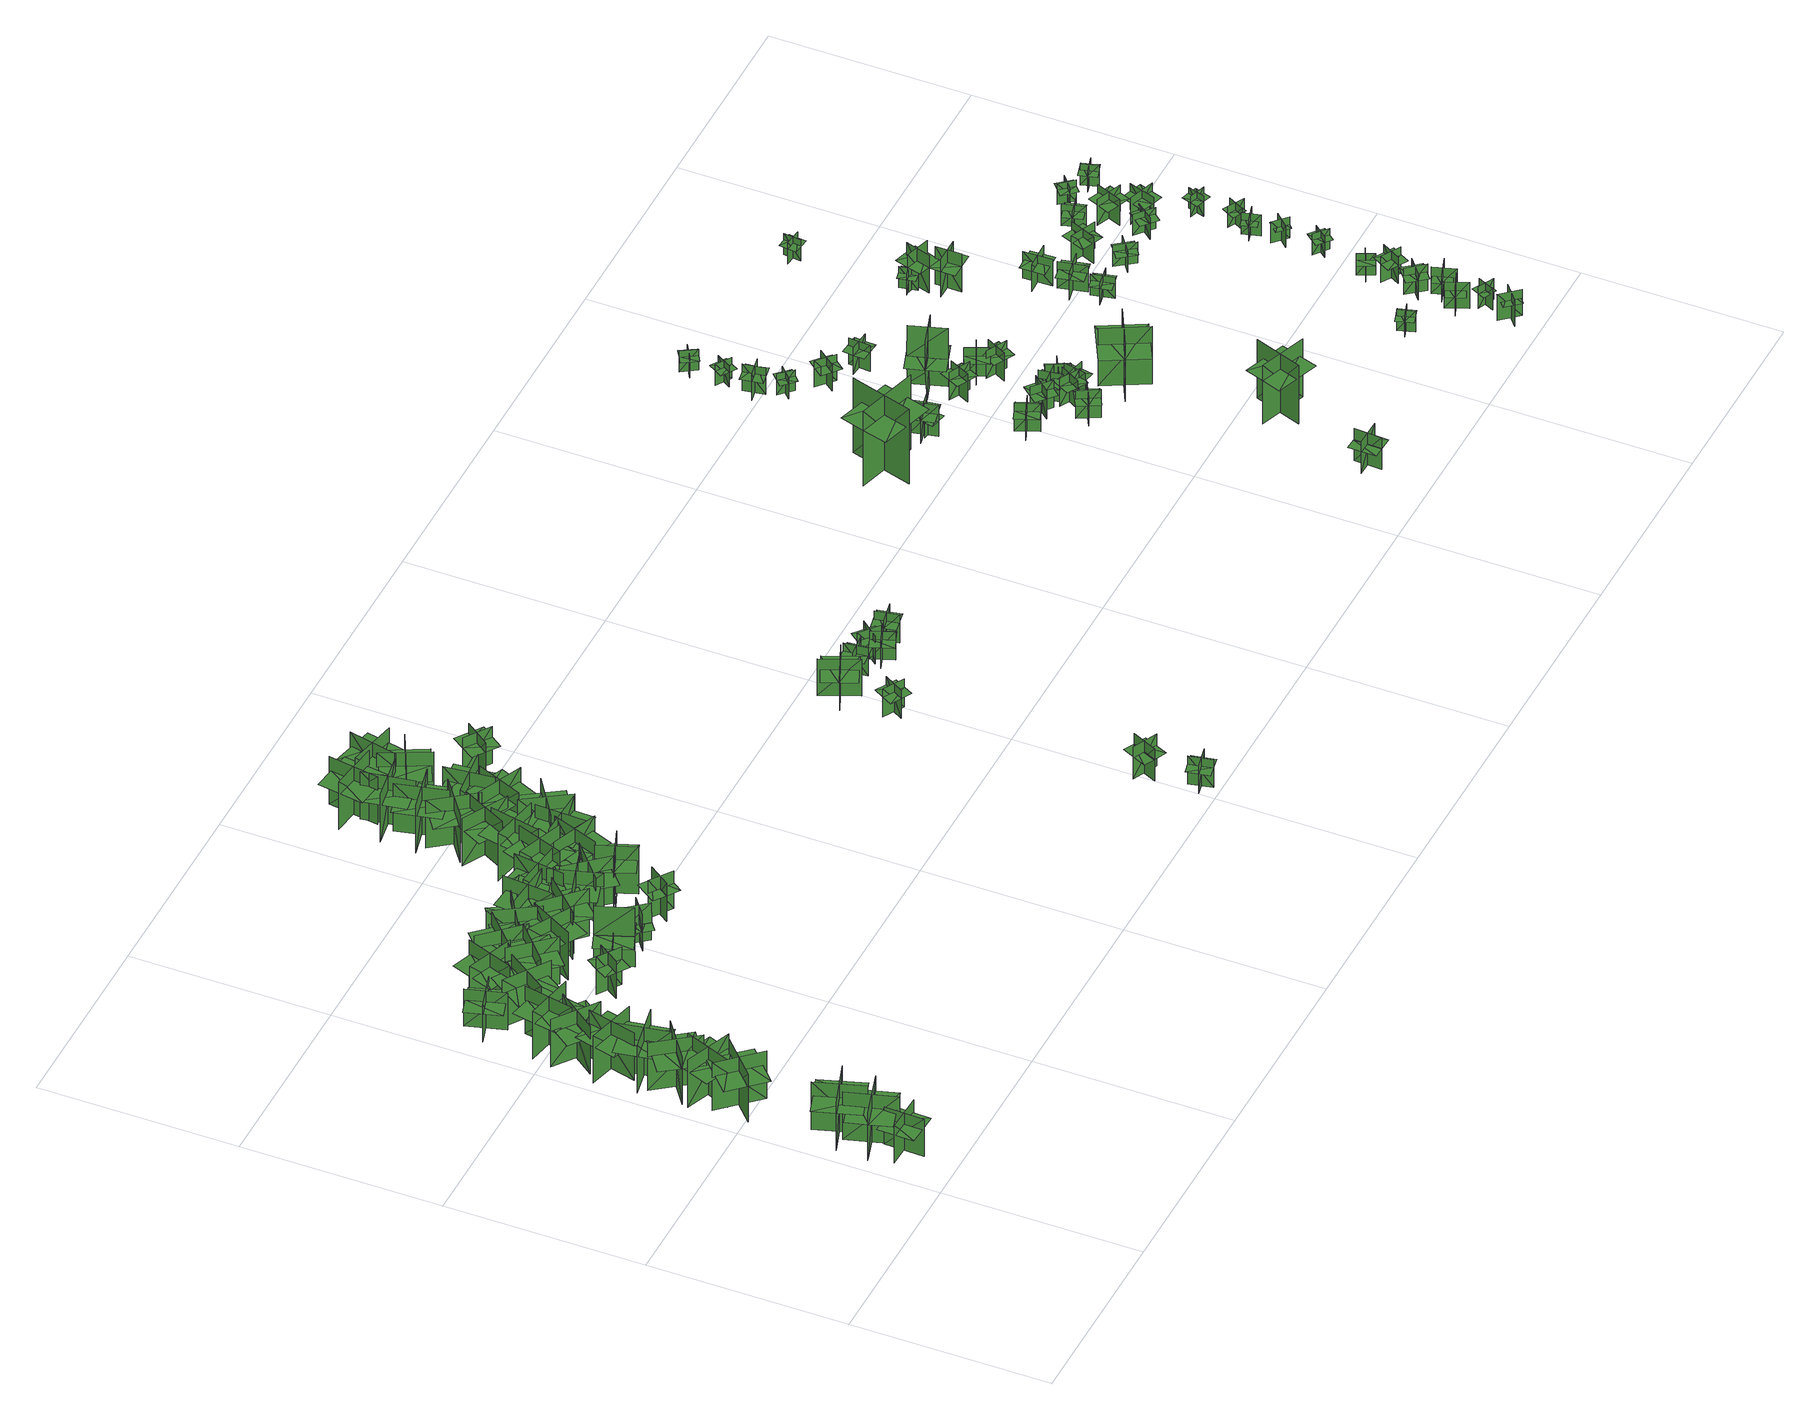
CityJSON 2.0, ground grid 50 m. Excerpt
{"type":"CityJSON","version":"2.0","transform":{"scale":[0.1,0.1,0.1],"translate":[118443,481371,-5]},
"CityObjects":{
"tree1":{"type":"SolitaryVegetationObject","geometry":[{"type":"MultiSurface","lod":"1","boundaries":[[[0,1,2]],[[0,2,3]],[[4,5,6]],[[4,6,7]],[[8,9,10]],[[8,10,11]],[[8,11,12]],[[8,12,13]]]}]},
"tree2":{"type":"SolitaryVegetationObject","geometry":[{"type":"MultiSurface","lod":"1","boundaries":[[[14,15,16]],[[14,16,17]],[[18,19,20]],[[18,20,21]],[[22,23,24]],[[22,24,25]],[[22,25,26]],[[22,26,27]]]}]},
"tree3":{"type":"SolitaryVegetationObject","geometry":[{"type":"MultiSurface","lod":"1","boundaries":[[[28,29,30]],[[28,30,31]],[[32,33,34]],[[32,34,35]],[[36,37,38]],[[36,38,39]],[[36,39,40]],[[36,40,41]]]}]},
"tree4":{"type":"SolitaryVegetationObject","geometry":[{"type":"MultiSurface","lod":"1","boundaries":[[[42,43,44]],[[42,44,45]],[[46,47,48]],[[46,48,49]],[[50,51,52]],[[50,52,53]],[[50,53,54]],[[50,54,55]]]}]},
"tree5":{"type":"SolitaryVegetationObject","geometry":[{"type":"MultiSurface","lod":"1","boundaries":[[[56,57,58]],[[56,58,59]],[[60,61,62]],[[60,62,63]],[[64,65,66]],[[64,66,67]],[[64,67,68]],[[64,68,69]]]}]},
"tree6":{"type":"SolitaryVegetationObject","geometry":[{"type":"MultiSurface","lod":"1","boundaries":[[[70,71,72]],[[70,72,73]],[[74,75,76]],[[74,76,77]],[[78,79,80]],[[78,80,81]],[[78,81,82]],[[78,82,83]]]}]},
"tree7":{"type":"SolitaryVegetationObject","geometry":[{"type":"MultiSurface","lod":"1","boundaries":[[[84,85,86]],[[84,86,87]],[[88,89,90]],[[88,90,91]],[[92,93,94]],[[92,94,95]],[[92,95,96]],[[92,96,97]]]}]},
"tree8":{"type":"SolitaryVegetationObject","geometry":[{"type":"MultiSurface","lod":"1","boundaries":[[[98,99,100]],[[98,100,101]],[[102,103,104]],[[102,104,105]],[[106,107,108]],[[106,108,109]],[[106,109,110]],[[106,110,111]]]}]},
"tree9":{"type":"SolitaryVegetationObject","geometry":[{"type":"MultiSurface","lod":"1","boundaries":[[[112,113,114]],[[112,114,115]],[[116,117,118]],[[116,118,119]],[[120,121,122]],[[120,122,123]],[[120,123,124]],[[120,124,125]]]}]},
"tree10":{"type":"SolitaryVegetationObject","geometry":[{"type":"MultiSurface","lod":"1","boundaries":[[[126,127,128]],[[126,128,129]],[[130,131,132]],[[130,132,133]],[[134,135,136]],[[134,136,137]],[[134,137,138]],[[134,138,139]]]}]},
"tree11":{"type":"SolitaryVegetationObject","geometry":[{"type":"MultiSurface","lod":"1","boundaries":[[[140,141,142]],[[140,142,143]],[[144,145,146]],[[144,146,147]],[[148,149,150]],[[148,150,151]],[[148,151,152]],[[148,152,153]]]}]},
"tree12":{"type":"SolitaryVegetationObject","geometry":[{"type":"MultiSurface","lod":"1","boundaries":[[[154,155,156]],[[154,156,157]],[[158,159,160]],[[158,160,161]],[[162,163,164]],[[162,164,165]],[[162,165,166]],[[162,166,167]]]}]},
"tree13":{"type":"SolitaryVegetationObject","geometry":[{"type":"MultiSurface","lod":"1","boundaries":[[[168,169,170]],[[168,170,171]],[[172,173,174]],[[172,174,175]],[[176,177,178]],[[176,178,179]],[[176,179,180]],[[176,180,181]]]}]},
"tree14":{"type":"SolitaryVegetationObject","geometry":[{"type":"MultiSurface","lod":"1","boundaries":[[[182,183,184]],[[182,184,185]],[[186,187,188]],[[186,188,189]],[[190,191,192]],[[190,192,193]],[[190,193,194]],[[190,194,195]]]}]},
"tree15":{"type":"SolitaryVegetationObject","geometry":[{"type":"MultiSurface","lod":"1","boundaries":[[[196,197,198]],[[196,198,199]],[[200,201,202]],[[200,202,203]],[[204,205,206]],[[204,206,207]],[[204,208,209]],[[204,209,205]]]}]},
"tree16":{"type":"SolitaryVegetationObject","geometry":[{"type":"MultiSurface","lod":"1","boundaries":[[[210,211,212]],[[210,212,213]],[[214,215,216]],[[214,216,217]],[[218,219,220]],[[218,220,221]],[[218,221,222]],[[218,222,223]]]}]},
"tree17":{"type":"SolitaryVegetationObject","geometry":[{"type":"MultiSurface","lod":"1","boundaries":[[[224,225,226]],[[224,226,227]],[[228,229,230]],[[228,230,231]],[[232,233,234]],[[232,234,235]],[[232,235,236]],[[232,236,237]]]}]},
"tree18":{"type":"SolitaryVegetationObject","geometry":[{"type":"MultiSurface","lod":"1","boundaries":[[[238,239,240]],[[238,240,241]],[[242,243,244]],[[242,244,245]],[[246,247,243]],[[246,243,242]],[[248,249,239]],[[248,239,238]],[[238,239,250]],[[238,250,251]],[[238,252,253]],[[238,253,239]]]}]},
"tree19":{"type":"SolitaryVegetationObject","geometry":[{"type":"MultiSurface","lod":"1","boundaries":[[[254,255,256]],[[254,256,257]],[[258,259,260]],[[258,260,261]],[[262,263,264]],[[262,264,265]],[[262,265,266]],[[262,266,267]]]}]},
"tree20":{"type":"SolitaryVegetationObject","geometry":[{"type":"MultiSurface","lod":"1","boundaries":[[[268,269,270]],[[268,270,271]],[[272,273,274]],[[272,274,275]],[[276,277,278]],[[276,278,279]],[[276,279,280]],[[276,280,281]]]}]},
"tree21":{"type":"SolitaryVegetationObject","geometry":[{"type":"MultiSurface","lod":"1","boundaries":[[[282,283,284]],[[282,284,285]],[[286,287,288]],[[286,288,289]],[[290,291,287]],[[290,287,286]],[[292,293,283]],[[292,283,282]],[[282,283,294]],[[282,294,295]],[[282,296,297]],[[282,297,283]]]}]},
"tree22":{"type":"SolitaryVegetationObject","geometry":[{"type":"MultiSurface","lod":"1","boundaries":[[[298,299,300]],[[298,300,301]],[[302,303,304]],[[302,304,305]],[[306,307,308]],[[306,308,309]],[[306,309,310]],[[306,310,311]]]}]},
"tree23":{"type":"SolitaryVegetationObject","geometry":[{"type":"MultiSurface","lod":"1","boundaries":[[[312,313,314]],[[312,314,315]],[[316,317,318]],[[316,318,319]],[[320,321,322]],[[320,322,323]],[[320,323,324]],[[320,324,325]]]}]},
"tree24":{"type":"SolitaryVegetationObject","geometry":[{"type":"MultiSurface","lod":"1","boundaries":[[[326,327,328]],[[326,328,329]],[[330,331,332]],[[330,332,333]],[[334,335,336]],[[334,336,337]],[[334,337,338]],[[334,338,339]]]}]},
"tree25":{"type":"SolitaryVegetationObject","geometry":[{"type":"MultiSurface","lod":"1","boundaries":[[[340,341,342]],[[340,342,343]],[[344,345,346]],[[344,346,347]],[[348,349,350]],[[348,350,351]],[[348,351,352]],[[348,352,353]]]}]},
"tree26":{"type":"SolitaryVegetationObject","geometry":[{"type":"MultiSurface","lod":"1","boundaries":[[[354,355,356]],[[354,356,357]],[[358,359,360]],[[358,360,361]],[[362,363,364]],[[362,364,365]],[[362,366,367]],[[362,367,363]]]}]},
"tree27":{"type":"SolitaryVegetationObject","geometry":[{"type":"MultiSurface","lod":"1","boundaries":[[[368,369,370]],[[368,370,371]],[[372,373,374]],[[372,374,375]],[[376,377,378]],[[376,378,379]],[[376,379,380]],[[376,380,381]]]}]},
"tree28":{"type":"SolitaryVegetationObject","geometry":[{"type":"MultiSurface","lod":"1","boundaries":[[[382,383,384]],[[382,384,385]],[[386,387,388]],[[386,388,389]],[[390,391,392]],[[390,392,393]],[[390,393,394]],[[390,394,395]]]}]},
"tree29":{"type":"SolitaryVegetationObject","geometry":[{"type":"MultiSurface","lod":"1","boundaries":[[[396,397,398]],[[396,398,399]],[[400,401,402]],[[400,402,403]],[[404,405,406]],[[404,406,407]],[[404,407,408]],[[404,408,409]]]}]},
"tree30":{"type":"SolitaryVegetationObject","geometry":[{"type":"MultiSurface","lod":"1","boundaries":[[[410,411,412]],[[410,412,413]],[[414,415,416]],[[414,416,417]],[[418,419,420]],[[418,420,421]],[[418,421,422]],[[418,422,423]]]}]},
"tree31":{"type":"SolitaryVegetationObject","geometry":[{"type":"MultiSurface","lod":"1","boundaries":[[[424,425,426]],[[424,426,427]],[[428,429,430]],[[428,430,431]],[[432,433,434]],[[432,434,435]],[[432,435,436]],[[432,436,437]]]}]},
"tree32":{"type":"SolitaryVegetationObject","geometry":[{"type":"MultiSurface","lod":"1","boundaries":[[[438,439,440]],[[438,440,441]],[[442,443,444]],[[442,444,445]],[[446,447,448]],[[446,448,449]],[[446,449,450]],[[446,450,451]]]}]},
"tree33":{"type":"SolitaryVegetationObject","geometry":[{"type":"MultiSurface","lod":"1","boundaries":[[[452,453,454]],[[452,454,455]],[[456,457,458]],[[456,458,459]],[[460,461,462]],[[460,462,463]],[[460,463,464]],[[460,464,465]]]}]},
"tree34":{"type":"SolitaryVegetationObject","geometry":[{"type":"MultiSurface","lod":"1","boundaries":[[[466,467,468]],[[466,468,469]],[[470,471,472]],[[470,472,473]],[[474,475,476]],[[474,476,477]],[[474,477,478]],[[474,478,479]]]}]},
"tree35":{"type":"SolitaryVegetationObject","geometry":[{"type":"MultiSurface","lod":"1","boundaries":[[[480,481,482]],[[480,482,483]],[[484,485,486]],[[484,486,487]],[[488,489,490]],[[488,490,491]],[[488,491,492]],[[488,492,493]]]}]},
"tree36":{"type":"SolitaryVegetationObject","geometry":[{"type":"MultiSurface","lod":"1","boundaries":[[[494,495,496]],[[494,496,497]],[[498,499,500]],[[498,500,501]],[[502,503,504]],[[502,504,505]],[[502,505,506]],[[502,506,507]]]}]},
"tree37":{"type":"SolitaryVegetationObject","geometry":[{"type":"MultiSurface","lod":"1","boundaries":[[[508,509,510]],[[508,510,511]],[[512,513,514]],[[512,514,515]],[[516,517,518]],[[516,518,519]],[[516,519,520]],[[516,520,521]]]}]},
"tree38":{"type":"SolitaryVegetationObject","geometry":[{"type":"MultiSurface","lod":"1","boundaries":[[[522,523,524]],[[522,524,525]],[[526,527,528]],[[526,528,529]],[[530,531,532]],[[530,532,533]],[[530,533,534]],[[530,534,535]]]}]},
"tree39":{"type":"SolitaryVegetationObject","geometry":[{"type":"MultiSurface","lod":"1","boundaries":[[[536,537,538]],[[536,538,539]],[[540,541,542]],[[540,542,543]],[[544,545,546]],[[544,546,547]],[[544,547,548]],[[544,548,549]]]}]},
"tree40":{"type":"SolitaryVegetationObject","geometry":[{"type":"MultiSurface","lod":"1","boundaries":[[[550,551,552]],[[550,552,553]],[[554,555,556]],[[554,556,557]],[[558,559,560]],[[558,560,561]],[[558,561,562]],[[558,562,563]]]}]},
"tree41":{"type":"SolitaryVegetationObject","geometry":[{"type":"MultiSurface","lod":"1","boundaries":[[[564,565,566]],[[564,566,567]],[[568,569,570]],[[568,570,571]],[[572,573,574]],[[572,574,575]],[[572,575,576]],[[572,576,577]]]}]},
"tree42":{"type":"SolitaryVegetationObject","geometry":[{"type":"MultiSurface","lod":"1","boundaries":[[[578,579,580]],[[578,580,581]],[[582,583,584]],[[582,584,585]],[[586,587,588]],[[586,588,589]],[[586,589,590]],[[586,590,591]]]}]},
"tree43":{"type":"SolitaryVegetationObject","geometry":[{"type":"MultiSurface","lod":"1","boundaries":[[[592,593,594]],[[592,594,595]],[[596,597,598]],[[596,598,599]],[[600,601,602]],[[600,602,603]],[[600,603,604]],[[600,604,605]]]}]},
"tree44":{"type":"SolitaryVegetationObject","geometry":[{"type":"MultiSurface","lod":"1","boundaries":[[[606,607,608]],[[606,608,609]],[[610,611,612]],[[610,612,613]],[[614,615,616]],[[614,616,617]],[[614,615,618]],[[614,618,619]]]}]},
"tree45":{"type":"SolitaryVegetationObject","geometry":[{"type":"MultiSurface","lod":"1","boundaries":[[[620,621,622]],[[620,622,623]],[[624,625,626]],[[624,626,627]],[[628,629,630]],[[628,630,631]],[[628,631,632]],[[628,632,633]]]}]},
"tree46":{"type":"SolitaryVegetationObject","geometry":[{"type":"MultiSurface","lod":"1","boundaries":[[[634,635,636]],[[634,636,637]],[[638,639,640]],[[638,640,641]],[[642,643,644]],[[642,644,645]],[[642,645,646]],[[642,646,647]]]}]},
"tree47":{"type":"SolitaryVegetationObject","geometry":[{"type":"MultiSurface","lod":"1","boundaries":[[[648,649,650]],[[648,650,651]],[[652,653,654]],[[652,654,655]],[[656,657,658]],[[656,658,659]],[[656,659,660]],[[656,660,661]]]}]},
"tree48":{"type":"SolitaryVegetationObject","geometry":[{"type":"MultiSurface","lod":"1","boundaries":[[[662,663,664]],[[662,664,665]],[[666,667,668]],[[666,668,669]],[[670,671,672]],[[670,672,673]],[[670,673,674]],[[670,674,675]]]}]},
"tree49":{"type":"SolitaryVegetationObject","geometry":[{"type":"MultiSurface","lod":"1","boundaries":[[[676,677,678]],[[676,678,679]],[[680,681,682]],[[680,682,683]],[[684,685,686]],[[684,686,687]],[[684,687,688]],[[684,688,689]]]}]},
"tree50":{"type":"SolitaryVegetationObject","geometry":[{"type":"MultiSurface","lod":"1","boundaries":[[[690,691,692]],[[690,692,693]],[[694,695,696]],[[694,696,697]],[[698,699,700]],[[698,700,701]],[[698,701,702]],[[698,702,703]]]}]},
"tree51":{"type":"SolitaryVegetationObject","geometry":[{"type":"MultiSurface","lod":"1","boundaries":[[[704,705,706]],[[704,706,707]],[[708,709,710]],[[708,710,711]],[[712,713,714]],[[712,714,715]],[[712,716,717]],[[712,717,713]]]}]},
"tree52":{"type":"SolitaryVegetationObject","geometry":[{"type":"MultiSurface","lod":"1","boundaries":[[[718,719,720]],[[718,720,721]],[[722,723,724]],[[722,724,725]],[[726,727,728]],[[726,728,729]],[[726,729,730]],[[726,730,731]]]}]},
"tree53":{"type":"SolitaryVegetationObject","geometry":[{"type":"MultiSurface","lod":"1","boundaries":[[[732,733,734]],[[732,734,735]],[[736,737,738]],[[736,738,739]],[[740,741,742]],[[740,742,743]],[[740,743,744]],[[740,744,745]]]}]},
"tree54":{"type":"SolitaryVegetationObject","geometry":[{"type":"MultiSurface","lod":"1","boundaries":[[[746,747,748]],[[746,748,749]],[[750,751,752]],[[750,752,753]],[[754,755,756]],[[754,756,757]],[[754,757,758]],[[754,758,759]]]}]},
"tree55":{"type":"SolitaryVegetationObject","geometry":[{"type":"MultiSurface","lod":"1","boundaries":[[[760,761,762]],[[760,762,763]],[[764,765,766]],[[764,766,767]],[[768,769,770]],[[768,770,771]],[[768,769,772]],[[768,772,773]]]}]},
"tree56":{"type":"SolitaryVegetationObject","geometry":[{"type":"MultiSurface","lod":"1","boundaries":[[[774,775,776]],[[774,776,777]],[[778,779,780]],[[778,780,781]],[[782,783,784]],[[782,784,785]],[[782,785,786]],[[782,786,787]]]}]},
"tree57":{"type":"SolitaryVegetationObject","geometry":[{"type":"MultiSurface","lod":"1","boundaries":[[[788,789,790]],[[788,790,791]],[[792,793,794]],[[792,794,795]],[[796,797,798]],[[796,798,799]],[[796,799,800]],[[796,800,801]]]}]},
"tree58":{"type":"SolitaryVegetationObject","geometry":[{"type":"MultiSurface","lod":"1","boundaries":[[[802,803,804]],[[802,804,805]],[[806,807,808]],[[806,808,809]],[[810,811,812]],[[810,812,813]],[[810,813,814]],[[810,814,815]]]}]},
"tree59":{"type":"SolitaryVegetationObject","geometry":[{"type":"MultiSurface","lod":"1","boundaries":[[[816,817,818]],[[816,818,819]],[[820,821,822]],[[820,822,823]],[[824,825,826]],[[824,826,827]],[[824,827,828]],[[824,828,829]]]}]},
"tree60":{"type":"SolitaryVegetationObject","geometry":[{"type":"MultiSurface","lod":"1","boundaries":[[[830,831,832]],[[830,832,833]],[[834,835,836]],[[834,836,837]],[[838,839,840]],[[838,840,841]],[[838,841,842]],[[838,842,843]]]}]},
"tree61":{"type":"SolitaryVegetationObject","geometry":[{"type":"MultiSurface","lod":"1","boundaries":[[[844,845,846]],[[844,846,847]],[[848,849,850]],[[848,850,851]],[[852,853,854]],[[852,854,855]],[[852,855,856]],[[852,856,857]]]}]},
"tree62":{"type":"SolitaryVegetationObject","geometry":[{"type":"MultiSurface","lod":"1","boundaries":[[[858,859,860]],[[858,860,861]],[[862,863,864]],[[862,864,865]],[[866,867,868]],[[866,868,869]],[[866,869,870]],[[866,870,871]]]}]},
"tree63":{"type":"SolitaryVegetationObject","geometry":[{"type":"MultiSurface","lod":"1","boundaries":[[[872,873,874]],[[872,874,875]],[[876,877,878]],[[876,878,879]],[[880,881,882]],[[880,882,883]],[[880,883,884]],[[880,884,885]]]}]},
"tree64":{"type":"SolitaryVegetationObject","geometry":[{"type":"MultiSurface","lod":"1","boundaries":[[[886,887,888]],[[886,888,889]],[[890,891,892]],[[890,892,893]],[[894,895,896]],[[894,896,897]],[[894,897,898]],[[894,898,899]]]}]},
"tree65":{"type":"SolitaryVegetationObject","geometry":[{"type":"MultiSurface","lod":"1","boundaries":[[[900,901,902]],[[900,902,903]],[[904,905,906]],[[904,906,907]],[[908,909,910]],[[908,910,911]],[[908,911,912]],[[908,912,913]]]}]},
"tree66":{"type":"SolitaryVegetationObject","geometry":[{"type":"MultiSurface","lod":"1","boundaries":[[[914,915,916]],[[914,916,917]],[[918,919,920]],[[918,920,921]],[[922,923,924]],[[922,924,925]],[[922,925,926]],[[922,926,927]]]}]},
"tree67":{"type":"SolitaryVegetationObject","geometry":[{"type":"MultiSurface","lod":"1","boundaries":[[[928,929,930]],[[928,930,931]],[[932,933,934]],[[932,934,935]],[[936,937,933]],[[936,933,932]],[[938,939,929]],[[938,929,928]],[[928,929,940]],[[928,940,941]],[[928,942,943]],[[928,943,929]]]}]},
"tree68":{"type":"SolitaryVegetationObject","geometry":[{"type":"MultiSurface","lod":"1","boundaries":[[[944,945,946]],[[944,946,947]],[[948,949,950]],[[948,950,951]],[[952,953,954]],[[952,954,955]],[[952,955,956]],[[952,956,957]]]}]},
"tree69":{"type":"SolitaryVegetationObject","geometry":[{"type":"MultiSurface","lod":"1","boundaries":[[[958,959,960]],[[958,960,961]],[[962,963,964]],[[962,964,965]],[[966,967,968]],[[966,968,969]],[[966,969,970]],[[966,970,971]]]}]},
"tree70":{"type":"SolitaryVegetationObject","geometry":[{"type":"MultiSurface","lod":"1","boundaries":[[[972,973,974]],[[972,974,975]],[[976,977,978]],[[976,978,979]],[[980,981,982]],[[980,982,983]],[[980,984,985]],[[980,985,981]]]}]},
"tree71":{"type":"SolitaryVegetationObject","geometry":[{"type":"MultiSurface","lod":"1","boundaries":[[[986,987,988]],[[986,988,989]],[[990,991,992]],[[990,992,993]],[[994,995,996]],[[994,996,997]],[[994,997,998]],[[994,998,999]]]}]},
"tree72":{"type":"SolitaryVegetationObject","geometry":[{"type":"MultiSurface","lod":"1","boundaries":[[[1000,1001,1002]],[[1000,1002,1003]],[[1004,1005,1006]],[[1004,1006,1007]],[[1008,1009,1010]],[[1008,1010,1011]],[[1008,1011,1012]],[[1008,1012,1013]]]}]},
"tree73":{"type":"SolitaryVegetationObject","geometry":[{"type":"MultiSurface","lod":"1","boundaries":[[[1014,1015,1016]],[[1014,1016,1017]],[[1018,1019,1020]],[[1018,1020,1021]],[[1022,1023,1024]],[[1022,1024,1025]],[[1022,1025,1026]],[[1022,1026,1027]]]}]},
"tree74":{"type":"SolitaryVegetationObject","geometry":[{"type":"MultiSurface","lod":"1","boundaries":[[[1028,1029,1030]],[[1028,1030,1031]],[[1032,1033,1034]],[[1032,1034,1035]],[[1036,1037,1038]],[[1036,1038,1039]],[[1036,1039,1040]],[[1036,1040,1041]]]}]},
"tree75":{"type":"SolitaryVegetationObject","geometry":[{"type":"MultiSurface","lod":"1","boundaries":[[[1042,1043,1044]],[[1042,1044,1045]],[[1046,1047,1048]],[[1046,1048,1049]],[[1050,1051,1052]],[[1050,1052,1053]],[[1050,1053,1054]],[[1050,1054,1055]]]}]},
"tree76":{"type":"SolitaryVegetationObject","geometry":[{"type":"MultiSurface","lod":"1","boundaries":[[[1056,1057,1058]],[[1056,1058,1059]],[[1060,1061,1062]],[[1060,1062,1063]],[[1064,1065,1066]],[[1064,1066,1067]],[[1064,1067,1068]],[[1064,1068,1069]]]}]},
"tree77":{"type":"SolitaryVegetationObject","geometry":[{"type":"MultiSurface","lod":"1","boundaries":[[[1070,1071,1072]],[[1070,1072,1073]],[[1074,1075,1076]],[[1074,1076,1077]],[[1078,1079,1080]],[[1078,1080,1081]],[[1078,1082,1083]],[[1078,1083,1079]]]}]},
"tree78":{"type":"SolitaryVegetationObject","geometry":[{"type":"MultiSurface","lod":"1","boundaries":[[[1084,1085,1086]],[[1084,1086,1087]],[[1088,1089,1090]],[[1088,1090,1091]],[[1092,1093,1094]],[[1092,1094,1095]],[[1092,1096,1097]],[[1092,1097,1093]]]}]},
"tree79":{"type":"SolitaryVegetationObject","geometry":[{"type":"MultiSurface","lod":"1","boundaries":[[[1098,1099,1100]],[[1098,1100,1101]],[[1102,1103,1104]],[[1102,1104,1105]],[[1106,1107,1108]],[[1106,1108,1109]],[[1106,1109,1110]],[[1106,1110,1111]]]}]},
"tree80":{"type":"SolitaryVegetationObject","geometry":[{"type":"MultiSurface","lod":"1","boundaries":[[[1112,1113,1114]],[[1112,1114,1115]],[[1116,1117,1118]],[[1116,1118,1119]],[[1120,1121,1122]],[[1120,1122,1123]],[[1120,1123,1124]],[[1120,1124,1125]]]}]},
"tree81":{"type":"SolitaryVegetationObject","geometry":[{"type":"MultiSurface","lod":"1","boundaries":[[[1126,1127,1128]],[[1126,1128,1129]],[[1130,1131,1132]],[[1130,1132,1133]],[[1134,1135,1136]],[[1134,1136,1137]],[[1134,1137,1138]],[[1134,1138,1139]]]}]},
"tree82":{"type":"SolitaryVegetationObject","geometry":[{"type":"MultiSurface","lod":"1","boundaries":[[[1140,1141,1142]],[[1140,1142,1143]],[[1144,1145,1146]],[[1144,1146,1147]],[[1148,1149,1150]],[[1148,1150,1151]],[[1148,1151,1152]],[[1148,1152,1153]]]}]},
"tree83":{"type":"SolitaryVegetationObject","geometry":[{"type":"MultiSurface","lod":"1","boundaries":[[[1154,1155,1156]],[[1154,1156,1157]],[[1158,1159,1160]],[[1158,1160,1161]],[[1162,1163,1164]],[[1162,1164,1165]],[[1162,1165,1166]],[[1162,1166,1167]]]}]},
"tree84":{"type":"SolitaryVegetationObject","geometry":[{"type":"MultiSurface","lod":"1","boundaries":[[[1168,1169,1170]],[[1168,1170,1171]],[[1172,1173,1174]],[[1172,1174,1175]],[[1176,1177,1178]],[[1176,1178,1179]],[[1176,1179,1180]],[[1176,1180,1181]]]}]},
"tree85":{"type":"SolitaryVegetationObject","geometry":[{"type":"MultiSurface","lod":"1","boundaries":[[[1182,1183,1184]],[[1182,1184,1185]],[[1186,1187,1188]],[[1186,1188,1189]],[[1190,1191,1192]],[[1190,1192,1193]],[[1190,1193,1194]],[[1190,1194,1195]]]}]},
"tree86":{"type":"SolitaryVegetationObject","geometry":[{"type":"MultiSurface","lod":"1","boundaries":[[[1196,1197,1198]],[[1196,1198,1199]],[[1200,1201,1202]],[[1200,1202,1203]],[[1204,1205,1206]],[[1204,1206,1207]],[[1204,1207,1208]],[[1204,1208,1209]]]}]},
"tree87":{"type":"SolitaryVegetationObject","geometry":[{"type":"MultiSurface","lod":"1","boundaries":[[[1210,1211,1212]],[[1210,1212,1213]],[[1214,1215,1216]],[[1214,1216,1217]],[[1218,1219,1220]],[[1218,1220,1221]],[[1218,1221,1222]],[[1218,1222,1223]]]}]},
"tree88":{"type":"SolitaryVegetationObject","geometry":[{"type":"MultiSurface","lod":"1","boundaries":[[[1224,1225,1226]],[[1224,1226,1227]],[[1228,1229,1230]],[[1228,1230,1231]],[[1232,1233,1234]],[[1232,1234,1235]],[[1232,1235,1236]],[[1232,1236,1237]]]}]},
"tree89":{"type":"SolitaryVegetationObject","geometry":[{"type":"MultiSurface","lod":"1","boundaries":[[[1238,1239,1240]],[[1238,1240,1241]],[[1242,1243,1244]],[[1242,1244,1245]],[[1246,1247,1248]],[[1246,1248,1249]],[[1246,1249,1250]],[[1246,1250,1251]]]}]},
"tree90":{"type":"SolitaryVegetationObject","geometry":[{"type":"MultiSurface","lod":"1","boundaries":[[[1252,1253,1254]],[[1252,1254,1255]],[[1256,1257,1258]],[[1256,1258,1259]],[[1260,1261,1262]],[[1260,1262,1263]],[[1260,1263,1264]],[[1260,1264,1265]]]}]},
"tree91":{"type":"SolitaryVegetationObject","geometry":[{"type":"MultiSurface","lod":"1","boundaries":[[[1266,1267,1268]],[[1266,1268,1269]],[[1270,1271,1272]],[[1270,1272,1273]],[[1274,1275,1276]],[[1274,1276,1277]],[[1274,1277,1278]],[[1274,1278,1279]]]}]},
"tree92":{"type":"SolitaryVegetationObject","geometry":[{"type":"MultiSurface","lod":"1","boundaries":[[[1280,1281,1282]],[[1280,1282,1283]],[[1284,1285,1286]],[[1284,1286,1287]],[[1288,1289,1290]],[[1288,1290,1291]],[[1288,1291,1292]],[[1288,1292,1293]]]}]},
"tree93":{"type":"SolitaryVegetationObject","geometry":[{"type":"MultiSurface","lod":"1","boundaries":[[[1294,1295,1296]],[[1294,1296,1297]],[[1298,1299,1300]],[[1298,1300,1301]],[[1302,1303,1304]],[[1302,1304,1305]],[[1302,1305,1306]],[[1302,1306,1307]]]}]},
"tree94":{"type":"SolitaryVegetationObject","geometry":[{"type":"MultiSurface","lod":"1","boundaries":[[[1308,1309,1310]],[[1308,1310,1311]],[[1312,1313,1314]],[[1312,1314,1315]],[[1316,1317,1318]],[[1316,1318,1319]],[[1316,1319,1320]],[[1316,1320,1321]]]}]},
"tree95":{"type":"SolitaryVegetationObject","geometry":[{"type":"MultiSurface","lod":"1","boundaries":[[[1322,1323,1324]],[[1322,1324,1325]],[[1326,1327,1328]],[[1326,1328,1329]],[[1330,1331,1332]],[[1330,1332,1333]],[[1330,1333,1334]],[[1330,1334,1335]]]}]},
"tree96":{"type":"SolitaryVegetationObject","geometry":[{"type":"MultiSurface","lod":"1","boundaries":[[[1336,1337,1338]],[[1336,1338,1339]],[[1340,1341,1342]],[[1340,1342,1343]],[[1344,1345,1346]],[[1344,1346,1347]],[[1344,1347,1348]],[[1344,1348,1349]]]}]},
"tree97":{"type":"SolitaryVegetationObject","geometry":[{"type":"MultiSurface","lod":"1","boundaries":[[[1350,1351,1352]],[[1350,1352,1353]],[[1354,1355,1356]],[[1354,1356,1357]],[[1358,1359,1360]],[[1358,1360,1361]],[[1358,1361,1362]],[[1358,1362,1363]]]}]},
"tree98":{"type":"SolitaryVegetationObject","geometry":[{"type":"MultiSurface","lod":"1","boundaries":[[[1364,1365,1366]],[[1364,1366,1367]],[[1368,1369,1370]],[[1368,1370,1371]],[[1372,1373,1374]],[[1372,1374,1375]],[[1372,1375,1376]],[[1372,1376,1377]]]}]},
"tree99":{"type":"SolitaryVegetationObject","geometry":[{"type":"MultiSurface","lod":"1","boundaries":[[[1378,1379,1380]],[[1378,1380,1381]],[[1382,1383,1384]],[[1382,1384,1385]],[[1386,1387,1388]],[[1386,1388,1389]],[[1386,1389,1390]],[[1386,1390,1391]]]}]},
"tree100":{"type":"SolitaryVegetationObject","geometry":[{"type":"MultiSurface","lod":"1","boundaries":[[[1392,1393,1394]],[[1392,1394,1395]],[[1396,1397,1398]],[[1396,1398,1399]],[[1400,1401,1402]],[[1400,1402,1403]],[[1400,1403,1404]],[[1400,1404,1405]]]}]},
"tree101":{"type":"SolitaryVegetationObject","geometry":[{"type":"MultiSurface","lod":"1","boundaries":[[[1406,1407,1408]],[[1406,1408,1409]],[[1410,1411,1412]],[[1410,1412,1413]],[[1414,1415,1416]],[[1414,1416,1417]],[[1414,1417,1418]],[[1414,1418,1419]]]}]},
"tree102":{"type":"SolitaryVegetationObject","geometry":[{"type":"MultiSurface","lod":"1","boundaries":[[[1420,1421,1422]],[[1420,1422,1423]],[[1424,1425,1426]],[[1424,1426,1427]],[[1428,1429,1430]],[[1428,1430,1431]],[[1428,1431,1432]],[[1428,1432,1433]]]}]}
},
"vertices":[
[148,131,10],[48,134,10],[48,134,119],[148,131,119],[98,182,10],[95,82,10],[95,82,119],[98,182,119],[98,178,88],[54,180,88],[52,88,88],[95,86,88],[139,85,88],[142,177,88],
[75,273,9],[112,150,9],[112,150,149],[75,273,149],[32,192,9],[156,229,9],[156,229,149],[32,192,149],[37,193,110],[53,139,110],[167,173,110],[151,227,110],[135,281,110],[21,247,110],
[33,271,10],[156,311,10],[156,311,150],[33,271,150],[116,230,10],[76,352,10],[76,352,150],[116,230,150],[114,235,111],[168,252,111],[131,365,111],[78,347,111],[24,330,111],[61,217,111],
[135,488,9],[46,582,9],[46,582,149],[135,488,149],[136,580,9],[43,492,9],[43,492,149],[136,580,149],[133,577,110],[94,618,110],[8,536,110],[46,495,110],[85,454,110],[171,535,110],
[120,675,6],[73,556,6],[73,556,146],[120,675,146],[36,638,6],[156,591,6],[156,591,146],[36,638,146],[41,636,107],[20,584,107],[130,540,107],[151,592,107],[172,645,107],[62,689,107],
[53,744,7],[130,640,7],[130,640,146],[53,744,146],[40,653,7],[144,729,7],[144,729,146],[40,653,146],[44,656,108],[78,610,108],[173,681,108],[140,726,108],[106,771,108],[11,701,108],
[164,786,5],[37,763,5],[37,763,145],[164,786,145],[88,838,5],[111,711,5],[111,711,145],[88,838,145],[89,833,106],[34,823,106],[54,706,106],[110,716,106],[165,726,106],[145,842,106],
[74,787,5],[106,912,5],[106,912,144],[74,787,144],[153,835,5],[28,867,5],[28,867,144],[153,835,144],[148,836,106],[161,891,106],[47,920,106],[33,865,106],[19,811,106],[134,781,106],
[41,977,4],[144,900,4],[144,900,144],[41,977,144],[55,886,4],[133,989,4],[133,989,144],[55,886,144],[58,891,105],[103,857,105],[174,951,105],[129,985,105],[84,1019,105],[13,924,105],
[169,998,9],[43,1023,9],[43,1023,149],[169,998,149],[117,1074,9],[92,948,9],[92,948,149],[117,1074,149],[116,1069,110],[61,1080,110],[38,964,110],[93,953,110],[148,942,110],[171,1058,110],
[146,1177,10],[50,1149,10],[50,1149,119],[146,1177,119],[83,1211,10],[112,1115,10],[112,1115,119],[83,1211,119],[84,1207,88],[42,1194,88],[68,1106,88],[110,1119,88],[153,1131,88],[126,1219,88],
[224,1058,8],[117,1131,8],[117,1131,147],[224,1058,147],[206,1148,8],[133,1042,8],[133,1042,147],[206,1148,147],[203,1144,108],[156,1176,108],[89,1078,108],[136,1046,108],[183,1014,108],[249,1112,108],
[252,1172,7],[131,1217,7],[131,1217,147],[252,1172,147],[213,1256,7],[168,1135,7],[168,1135,147],[213,1256,147],[211,1251,108],[158,1270,108],[117,1159,108],[170,1140,108],[223,1120,108],[264,1231,108],
[311,1167,9],[215,1080,9],[215,1080,149],[311,1167,149],[219,1170,9],[306,1075,9],[306,1075,149],[219,1170,149],[222,1166,110],[181,1128,110],[260,1041,110],[302,1079,110],[344,1117,110],[264,1204,110],
[311,937,10],[348,993,10],[348,993,120],[311,937,120],[361,947,10],[306,984,10],[306,984,120],[361,947,120],[361,947,85],[306,984,85],[286,954,85],[341,917,85],[381,978,85],[326,1015,85],
[324,1250,6],[230,1162,6],[230,1162,146],[324,1250,146],[232,1252,6],[321,1158,6],[321,1158,146],[232,1252,146],[236,1248,107],[195,1209,107],[276,1123,107],[317,1162,107],[358,1200,107],[277,1287,107],
[327,1063,8],[390,1175,8],[390,1175,148],[327,1063,148],[416,1089,8],[303,1152,8],[303,1152,148],[416,1089,148],[411,1091,109],[439,1140,109],[335,1198,109],[308,1149,109],[280,1100,109],[384,1042,109],
[403,1035,92],[436,948,92],[481,965,92],[448,1052,92],[462,1010,92],[375,976,92],[377,971,177],[464,1005,177],[464,1005,6],[377,971,6],[399,1033,6],[433,946,6],[436,948,177],[403,1035,177],[359,1018,92],[392,931,92],
[301,1173,5],[410,1242,5],[410,1242,145],[301,1173,145],[391,1154,5],[323,1263,5],[323,1263,145],[391,1154,145],[389,1158,106],[436,1188,106],[373,1288,106],[326,1258,106],[278,1228,106],[341,1128,106],
[486,1175,8],[396,1083,8],[396,1083,148],[486,1175,148],[394,1173,8],[486,1083,8],[486,1083,148],[394,1173,148],[398,1170,109],[358,1130,109],[442,1046,109],[482,1086,109],[522,1126,109],[438,1210,109],
[484,952,65],[531,989,65],[512,1013,65],[465,977,65],[488,993,65],[525,947,65],[528,949,119],[491,996,119],[491,996,10],[528,949,10],[486,951,10],[532,987,10],[531,989,119],[484,952,119],[503,929,65],[550,965,65],
[448,1279,7],[438,1151,7],[438,1151,147],[448,1279,147],[379,1219,7],[507,1209,7],[507,1209,147],[379,1219,147],[384,1218,108],[380,1162,108],[498,1153,108],[502,1209,108],[507,1265,108],[388,1274,108],
[510,1198,8],[547,1075,8],[547,1075,148],[510,1198,148],[467,1116,8],[591,1154,8],[591,1154,148],[467,1116,148],[472,1118,109],[489,1064,109],[602,1098,109],[586,1152,109],[569,1206,109],[456,1172,109],
[510,1158,7],[528,1286,7],[528,1286,147],[510,1158,147],[583,1215,7],[455,1232,7],[455,1232,147],[583,1215,147],[578,1216,108],[585,1272,108],[468,1287,108],[460,1231,108],[453,1176,108],[570,1160,108],
[529,1175,8],[614,1078,8],[614,1078,148],[529,1175,148],[524,1084,8],[621,1168,8],[621,1168,148],[524,1084,148],[528,1087,109],[565,1044,109],[654,1122,109],[617,1165,109],[580,1207,109],[491,1129,109],
[649,948,10],[594,986,10],[594,986,121],[649,948,121],[640,998,10],[602,944,10],[602,944,121],[640,998,121],[640,998,85],[602,944,85],[631,923,85],[670,977,85],[610,1019,85],[572,965,85],
[654,1231,13],[533,1275,13],[533,1275,153],[654,1231,153],[615,1314,13],[570,1193,13],[570,1193,153],[615,1314,153],[613,1309,114],[560,1328,114],[519,1217,114],[572,1198,114],[625,1178,114],[666,1289,114],
[627,1133,10],[662,1040,10],[662,1040,149],[627,1133,149],[599,1073,10],[693,1108,10],[693,1108,149],[599,1073,149],[599,1073,110],[617,1026,110],[710,1061,110],[693,1108,110],[675,1155,110],[582,1120,110],
[597,1220,10],[718,1174,10],[718,1174,150],[597,1220,150],[636,1136,10],[682,1256,10],[682,1256,150],[636,1136,150],[638,1141,111],[690,1121,111],[733,1231,111],[680,1251,111],[627,1272,111],[585,1161,111],
[705,1324,6],[578,1349,6],[578,1349,146],[705,1324,146],[653,1400,6],[628,1273,6],[628,1273,146],[653,1400,146],[652,1395,107],[597,1406,107],[573,1290,107],[629,1279,107],[684,1267,107],[707,1384,107],
[700,1312,11],[695,1183,11],[695,1183,150],[700,1312,150],[633,1249,11],[762,1244,11],[762,1244,150],[633,1249,150],[639,1248,112],[637,1192,112],[755,1188,112],[757,1244,112],[759,1301,112],[641,1305,112],
[681,1472,5],[620,1358,5],[620,1358,145],[681,1472,145],[593,1444,5],[707,1383,5],[707,1383,145],[593,1444,145],[598,1442,106],[571,1392,106],[676,1336,106],[702,1386,106],[729,1435,106],[624,1491,106],
[601,1453,6],[704,1529,6],[704,1529,146],[601,1453,146],[692,1440,6],[615,1544,6],[615,1544,146],[692,1440,146],[689,1444,107],[734,1478,107],[664,1573,107],[619,1539,107],[573,1506,107],[644,1411,107],
[769,1246,12],[698,1354,12],[698,1354,151],[769,1246,151],[786,1337,12],[679,1265,12],[679,1265,151],[786,1337,151],[782,1334,112],[751,1381,112],[652,1315,112],[683,1268,112],[715,1221,112],[813,1287,112],
[589,1556,8],[714,1585,8],[714,1585,148],[589,1556,148],[667,1508,8],[638,1634,8],[638,1634,148],[667,1508,148],[666,1513,109],[721,1526,109],[694,1641,109],[640,1629,109],[585,1616,109],[611,1501,109],
[588,1643,10],[715,1664,10],[715,1664,150],[588,1643,150],[663,1590,10],[642,1717,10],[642,1717,150],[663,1590,150],[663,1595,111],[718,1604,111],[699,1721,111],[643,1712,111],[587,1702,111],[607,1586,111],
[771,1481,10],[721,1363,10],[721,1363,149],[771,1481,149],[686,1446,10],[805,1395,10],[805,1395,149],[686,1446,149],[691,1444,110],[669,1392,110],[778,1346,110],[800,1397,110],[822,1449,110],[713,1496,110],
[716,1728,11],[588,1746,11],[588,1746,151],[716,1728,151],[660,1801,11],[641,1673,11],[641,1673,151],[660,1801,151],[659,1796,112],[604,1804,112],[586,1687,112],[642,1679,112],[698,1670,112],[715,1788,112],
[751,1429,7],[738,1557,7],[738,1557,147],[751,1429,147],[808,1501,7],[680,1488,7],[680,1488,147],[808,1501,147],[803,1500,108],[797,1557,108],[680,1545,108],[685,1489,108],[691,1432,108],[809,1444,108],
[684,1623,11],[800,1679,11],[800,1679,151],[684,1623,151],[771,1594,11],[715,1709,11],[715,1709,151],[771,1594,151],[769,1598,112],[819,1623,112],[767,1729,112],[717,1705,112],[666,1680,112],[718,1574,112],
[731,1670,9],[759,1795,9],[759,1795,149],[731,1670,149],[808,1720,9],[682,1748,9],[682,1748,149],[808,1720,149],[803,1721,110],[815,1776,110],[700,1802,110],[687,1747,110],[675,1692,110],[791,1666,110],
[919,1575,19],[874,1512,19],[874,1512,127],[919,1575,127],[868,1567,19],[931,1522,19],[931,1522,127],[868,1567,127],[868,1567,97],[846,1535,97],[909,1491,97],[931,1522,97],[954,1554,97],[890,1599,97],
[1484,32,21],[1542,44,21],[1542,44,103],[1484,32,103],[1517,10,21],[1505,68,21],[1505,68,103],[1517,10,103],[1517,10,80],[1546,16,80],[1534,74,80],[1505,68,80],[1476,62,80],[1488,4,80],
[1521,207,15],[1491,143,15],[1491,143,109],[1521,207,109],[1476,190,15],[1540,160,15],[1540,160,109],[1476,190,109],[1519,208,78],[1489,144,78],[1521,129,78],[1551,192,78],[1463,156,78],[1493,220,78],
[1457,752,13],[1487,803,13],[1487,803,95],[1457,752,95],[1495,762,13],[1444,792,13],[1444,792,95],[1495,762,95],[1495,762,72],[1510,788,72],[1459,817,72],[1444,792,72],[1429,766,72],[1481,737,72],
[1450,956,14],[1489,864,14],[1489,864,122],[1450,956,122],[1424,889,14],[1516,928,14],[1516,928,122],[1424,889,122],[1427,891,92],[1444,851,92],[1529,886,92],[1512,927,92],[1495,967,92],[1410,931,92],
[1530,905,13],[1588,911,13],[1588,911,95],[1530,905,95],[1560,880,13],[1554,939,13],[1554,939,95],[1560,880,95],[1560,880,72],[1589,883,72],[1583,942,72],[1554,939,72],[1525,936,72],[1531,877,72],
[1648,883,16],[1592,863,16],[1592,863,98],[1648,883,98],[1612,900,16],[1633,845,16],[1633,845,98],[1612,900,98],[1612,900,75],[1584,890,75],[1605,834,75],[1633,845,75],[1660,855,75],[1640,910,75],
[1605,883,12],[1643,928,12],[1643,928,94],[1605,883,94],[1645,886,12],[1599,924,12],[1599,924,94],[1645,886,94],[1645,886,71],[1663,909,71],[1617,947,71],[1599,924,71],[1580,901,71],[1626,864,71],
[1684,921,11],[1695,863,11],[1695,863,94],[1684,921,94],[1662,888,11],[1720,899,11],[1720,899,94],[1662,888,94],[1662,888,71],[1668,859,71],[1726,870,71],[1720,899,71],[1714,928,71],[1657,917,71],
[2320,1117,9],[2161,1163,9],[2161,1163,228],[2320,1117,228],[2257,1231,9],[2210,1072,9],[2210,1072,228],[2257,1231,228],[2307,1121,172],[2161,1163,172],[2143,1100,172],[2288,1058,172],[2325,1183,172],[2180,1226,172],
[2285,1134,15],[2243,1120,15],[2243,1120,77],[2285,1134,77],[2258,1147,15],[2272,1105,15],[2272,1105,77],[2258,1147,77],[2258,1147,59],[2237,1140,59],[2251,1098,59],[2272,1105,59],[2293,1112,59],[2279,1154,59],
[2368,1141,13],[2382,1076,13],[2382,1076,105],[2368,1141,105],[2344,1104,13],[2409,1118,13],[2409,1118,105],[2344,1104,105],[2344,1104,79],[2350,1072,79],[2415,1086,79],[2409,1118,79],[2402,1151,79],[2337,1137,79],
[2383,1078,14],[2390,1122,14],[2390,1122,76],[2383,1078,76],[2407,1095,14],[2364,1103,14],[2364,1103,76],[2407,1095,76],[2407,1095,58],[2411,1117,58],[2367,1124,58],[2364,1103,58],[2360,1081,58],[2404,1073,58],
[2686,191,16],[2683,121,16],[2683,121,110],[2686,191,110],[2651,158,16],[2721,156,16],[2721,156,110],[2651,158,110],[2684,191,79],[2681,121,79],[2716,119,79],[2719,190,79],[2653,122,79],[2655,192,79],
[2508,915,11],[2453,894,11],[2453,894,93],[2508,915,93],[2472,931,11],[2494,876,11],[2494,876,93],[2472,931,93],[2472,931,70],[2445,921,70],[2466,866,70],[2494,876,70],[2521,887,70],[2500,942,70],
[2352,1489,17],[2343,1543,17],[2343,1543,94],[2352,1489,94],[2373,1519,17],[2319,1509,17],[2319,1509,94],[2373,1519,94],[2373,1519,73],[2369,1546,73],[2314,1537,73],[2319,1509,73],[2324,1482,73],[2378,1492,73],
[2387,1464,19],[2356,1434,19],[2356,1434,80],[2387,1464,80],[2358,1465,19],[2389,1433,19],[2389,1433,80],[2358,1465,80],[2358,1465,63],[2342,1450,63],[2373,1418,63],[2389,1433,63],[2405,1449,63],[2374,1480,63],
[2565,822,13],[2593,771,13],[2593,771,95],[2565,822,95],[2554,785,13],[2606,813,13],[2606,813,95],[2554,785,95],[2554,785,72],[2568,759,72],[2620,787,72],[2606,813,72],[2591,839,72],[2540,811,72],
[2338,1573,20],[2362,1610,20],[2362,1610,82],[2338,1573,82],[2367,1579,20],[2330,1603,20],[2330,1603,82],[2367,1579,82],[2367,1579,64],[2379,1598,64],[2342,1622,64],[2330,1603,64],[2318,1585,64],[2355,1561,64],
[2537,921,11],[2582,883,11],[2582,883,93],[2537,921,93],[2540,882,11],[2579,927,11],[2579,927,93],[2540,882,93],[2540,882,70],[2562,863,70],[2601,907,70],[2579,927,70],[2556,946,70],[2518,901,70],
[2459,1363,19],[2417,1399,19],[2417,1399,96],[2459,1363,96],[2456,1400,19],[2421,1357,19],[2421,1357,96],[2456,1400,96],[2456,1400,74],[2435,1418,74],[2399,1375,74],[2421,1357,74],[2442,1340,74],[2477,1382,74],
[2368,1689,21],[2330,1666,21],[2330,1666,82],[2368,1689,82],[2339,1696,21],[2362,1659,21],[2362,1659,82],[2339,1696,82],[2339,1696,65],[2320,1685,65],[2343,1647,65],[2362,1659,65],[2381,1670,65],[2358,1708,65],
[2545,1119,13],[2518,1067,13],[2518,1067,95],[2545,1119,95],[2507,1107,13],[2560,1080,13],[2560,1080,95],[2507,1107,95],[2507,1107,72],[2494,1081,72],[2546,1054,72],[2560,1080,72],[2573,1106,72],[2521,1134,72],
[2622,881,18],[2593,829,18],[2593,829,100],[2622,881,100],[2584,870,18],[2635,842,18],[2635,842,100],[2584,870,100],[2584,870,77],[2570,845,77],[2621,816,77],[2635,842,77],[2650,868,77],[2598,896,77],
[2631,905,11],[2572,897,11],[2572,897,93],[2631,905,93],[2599,929,11],[2607,871,11],[2607,871,93],[2599,929,93],[2599,929,70],[2570,925,70],[2578,867,70],[2607,871,70],[2637,875,70],[2629,933,70],
[2491,1159,94],[2580,1187,94],[2566,1234,95],[2477,1205,95],[2520,1217,94],[2548,1128,94],[2553,1130,180],[2525,1219,180],[2525,1219,9],[2553,1130,9],[2492,1155,9],[2581,1184,9],[2580,1187,180],[2491,1159,180],[2505,1114,95],[2594,1142,95],
[2660,850,16],[2602,862,16],[2602,862,98],[2660,850,98],[2639,883,16],[2627,826,16],[2627,826,98],[2639,883,98],[2639,883,75],[2610,889,75],[2598,832,75],[2627,826,75],[2655,820,75],[2667,877,75],
[2658,911,12],[2606,882,12],[2606,882,94],[2658,911,94],[2620,922,12],[2648,870,12],[2648,870,94],[2620,922,94],[2620,922,71],[2594,908,71],[2622,856,71],[2648,870,71],[2674,884,71],[2646,936,71],
[2850,391,6],[2728,435,6],[2728,435,178],[2850,391,178],[2806,483,6],[2762,361,6],[2762,361,178],[2806,483,178],[2840,395,134],[2728,435,134],[2711,386,134],[2823,346,134],[2857,443,134],[2745,483,134],
[2524,1362,17],[2520,1307,17],[2520,1307,94],[2524,1362,94],[2496,1338,17],[2551,1334,17],[2551,1334,94],[2496,1338,94],[2496,1338,73],[2494,1310,73],[2549,1306,73],[2551,1334,73],[2553,1361,73],[2498,1365,73],
[2633,1097,14],[2579,1073,14],[2579,1073,96],[2633,1097,96],[2596,1111,14],[2621,1057,14],[2621,1057,96],[2596,1111,96],[2596,1111,73],[2570,1099,73],[2594,1045,73],[2621,1057,73],[2648,1070,73],[2623,1123,73],
[2647,1074,13],[2619,1022,13],[2619,1022,95],[2647,1074,95],[2609,1062,13],[2661,1035,13],[2661,1035,95],[2609,1062,95],[2609,1062,72],[2595,1037,72],[2647,1009,72],[2661,1035,72],[2675,1061,72],[2623,1088,72],
[2688,822,14],[2745,714,14],[2745,714,183],[2688,822,183],[2664,744,14],[2772,801,14],[2772,801,183],[2664,744,183],[2664,744,136],[2693,691,136],[2800,748,136],[2772,801,136],[2743,855,136],[2636,798,136],
[2793,1340,20],[2836,1348,20],[2836,1348,82],[2793,1340,82],[2817,1323,20],[2809,1367,20],[2809,1367,82],[2817,1323,82],[2817,1323,65],[2839,1328,65],[2831,1371,65],[2809,1367,65],[2787,1363,65],[2795,1319,65],
[3138,290,15],[3151,248,15],[3151,248,76],[3138,290,76],[3124,264,15],[3166,277,15],[3166,277,76],[3124,264,76],[3124,264,59],[3131,243,59],[3173,256,59],[3166,277,59],[3160,298,59],[3118,285,59],
[2821,1298,19],[2840,1362,19],[2840,1362,130],[2821,1298,130],[2866,1323,19],[2802,1342,19],[2802,1342,130],[2866,1323,130],[2866,1323,94],[2802,1342,94],[2792,1307,94],[2855,1288,94],[2876,1357,94],[2813,1377,94],
[2820,1269,18],[2887,1269,18],[2887,1269,129],[2820,1269,129],[2856,1233,18],[2856,1299,18],[2856,1299,129],[2856,1233,129],[2856,1233,93],[2856,1299,93],[2820,1299,93],[2820,1233,93],[2893,1233,93],[2893,1300,93],
[2946,934,14],[3002,945,14],[3002,945,76],[2946,934,76],[2980,912,14],[2968,968,14],[2968,968,76],[2980,912,76],[2979,914,59],[3004,919,59],[2993,971,59],[2969,966,59],[2944,961,59],[2955,909,59],
[3005,1019,13],[2935,1004,13],[2935,1004,90],[3005,1019,90],[2962,1046,13],[2977,976,13],[2977,976,90],[2962,1046,90],[2963,1043,69],[2932,1037,69],[2945,973,69],[2976,979,69],[3007,985,69],[2994,1050,69],
[2965,1059,12],[2962,1131,12],[2962,1131,90],[2965,1059,90],[3000,1097,12],[2928,1094,12],[2928,1094,90],[3000,1097,90],[2997,1097,68],[2995,1128,68],[2930,1125,68],[2931,1094,68],[2932,1063,68],[2998,1066,68],
[2804,1606,19],[2808,1650,19],[2808,1650,81],[2804,1606,81],[2826,1624,19],[2782,1629,19],[2782,1629,81],[2826,1624,81],[2826,1624,64],[2829,1646,64],[2785,1651,64],[2782,1629,64],[2780,1607,64],[2824,1602,64],
[3298,53,17],[3260,97,17],[3260,97,94],[3298,53,94],[3301,90,17],[3301,90,94],[3257,52,94],[3257,52,17],[3301,90,70],[3285,109,70],[3250,78,70],[3266,60,70],[3281,42,70],[3317,72,70],
[3249,223,18],[3271,170,18],[3271,170,95],[3249,223,95],[3235,189,18],[3235,189,95],[3289,211,95],[3289,211,18],[3235,189,71],[3244,166,71],[3287,184,71],[3278,207,71],[3269,229,71],[3226,211,71],
[3308,163,18],[3288,121,18],[3288,121,80],[3308,163,80],[3280,153,18],[3280,153,80],[3322,133,80],[3322,133,18],[3280,153,61],[3272,136,61],[3305,120,61],[3314,137,61],[3322,154,61],[3289,171,61],
[3282,269,19],[3300,214,19],[3300,214,97],[3282,269,97],[3265,236,19],[3265,236,97],[3321,255,97],[3321,255,19],[3265,236,72],[3273,213,72],[3317,228,72],[3309,251,72],[3302,274,72],[3258,259,72],
[3255,325,18],[3290,282,18],[3290,282,95],[3255,325,95],[3251,288,18],[3294,323,18],[3294,323,95],[3251,288,95],[3251,288,74],[3268,267,74],[3311,302,74],[3294,323,74],[3276,345,74],[3233,310,74],
[3121,958,13],[3075,923,13],[3075,923,75],[3121,958,75],[3080,963,13],[3114,917,13],[3114,917,75],[3080,963,75],[3081,961,58],[3061,946,58],[3093,904,58],[3113,919,58],[3133,934,58],[3101,976,58],
[3120,1025,14],[3054,1053,14],[3054,1053,92],[3120,1025,92],[3100,1072,14],[3072,1006,14],[3072,1006,92],[3100,1072,92],[3099,1069,70],[3070,1082,70],[3045,1021,70],[3073,1009,70],[3102,997,70],[3128,1057,70],
[3282,351,20],[3309,399,20],[3309,399,97],[3282,351,97],[3317,360,20],[3269,388,20],[3269,388,97],[3317,360,97],[3317,360,75],[3331,384,75],[3283,412,75],[3269,388,75],[3256,364,75],[3304,336,75],
[3298,439,20],[3258,420,20],[3258,420,82],[3298,439,82],[3270,449,20],[3289,409,20],[3289,409,82],[3270,449,82],[3270,449,65],[3250,440,65],[3269,400,65],[3289,409,65],[3309,418,65],[3291,458,65],
[3295,568,19],[3329,540,19],[3329,540,80],[3295,568,80],[3298,539,19],[3326,573,19],[3326,573,80],[3298,539,80],[3298,539,63],[3315,525,63],[3343,559,63],[3326,573,63],[3309,587,63],[3281,553,63],
[3160,1126,16],[3176,1071,16],[3176,1071,78],[3160,1126,78],[3141,1090,16],[3196,1105,16],[3196,1105,78],[3141,1090,78],[3143,1091,61],[3150,1067,61],[3200,1081,61],[3194,1105,61],[3187,1129,61],[3136,1115,61],
[3195,965,15],[3238,928,15],[3238,928,77],[3195,965,77],[3199,924,15],[3235,968,15],[3235,968,77],[3199,924,77],[3200,926,60],[3219,910,60],[3253,950,60],[3234,966,60],[3215,982,60],[3181,942,60],
[3328,638,18],[3295,670,18],[3295,670,80],[3328,638,80],[3328,668,18],[3328,668,80],[3295,634,80],[3295,634,18],[3328,668,60],[3314,681,60],[3288,655,60],[3302,641,60],[3316,628,60],[3342,654,60],
[3298,745,17],[3310,700,17],[3310,700,79],[3298,745,79],[3283,719,17],[3283,719,79],[3328,732,79],[3328,732,17],[3283,719,59],[3288,701,59],[3324,710,59],[3319,729,59],[3314,748,59],[3278,738,59],
[3239,1071,17],[3212,1005,17],[3212,1005,94],[3239,1071,94],[3192,1051,17],[3258,1024,17],[3258,1024,94],[3192,1051,94],[3195,1050,73],[3183,1021,73],[3244,996,73],[3256,1025,73],[3268,1054,73],[3207,1079,73],
[3333,789,18],[3311,748,18],[3311,748,80],[3333,789,80],[3304,780,18],[3304,780,80],[3345,758,80],[3345,758,18],[3304,780,60],[3295,763,60],[3328,746,60],[3337,763,60],[3346,780,60],[3314,797,60],
[3227,985,16],[3295,962,16],[3295,962,93],[3227,985,93],[3251,939,16],[3273,1007,16],[3273,1007,93],[3251,939,93],[3252,942,72],[3281,932,72],[3302,995,72],[3272,1005,72],[3243,1014,72],[3222,952,72],
[3219,1131,18],[3253,1160,18],[3253,1160,79],[3219,1131,79],[3249,1129,18],[3220,1162,18],[3220,1162,79],[3249,1129,79],[3249,1129,62],[3265,1143,62],[3236,1177,62],[3220,1162,62],[3203,1147,62],[3232,1114,62],
[3304,872,17],[3346,859,17],[3346,859,78],[3304,872,78],[3318,846,17],[3331,888,17],[3331,888,78],[3318,846,78],[3318,846,61],[3339,839,61],[3352,881,61],[3331,888,61],[3310,895,61],[3296,852,61],
[3302,1143,19],[3314,1101,19],[3314,1101,81],[3302,1143,81],[3287,1118,19],[3330,1130,19],[3330,1130,81],[3287,1118,81],[3287,1118,64],[3293,1096,64],[3336,1109,64],[3330,1130,64],[3324,1151,64],[3281,1139,64]
]}
